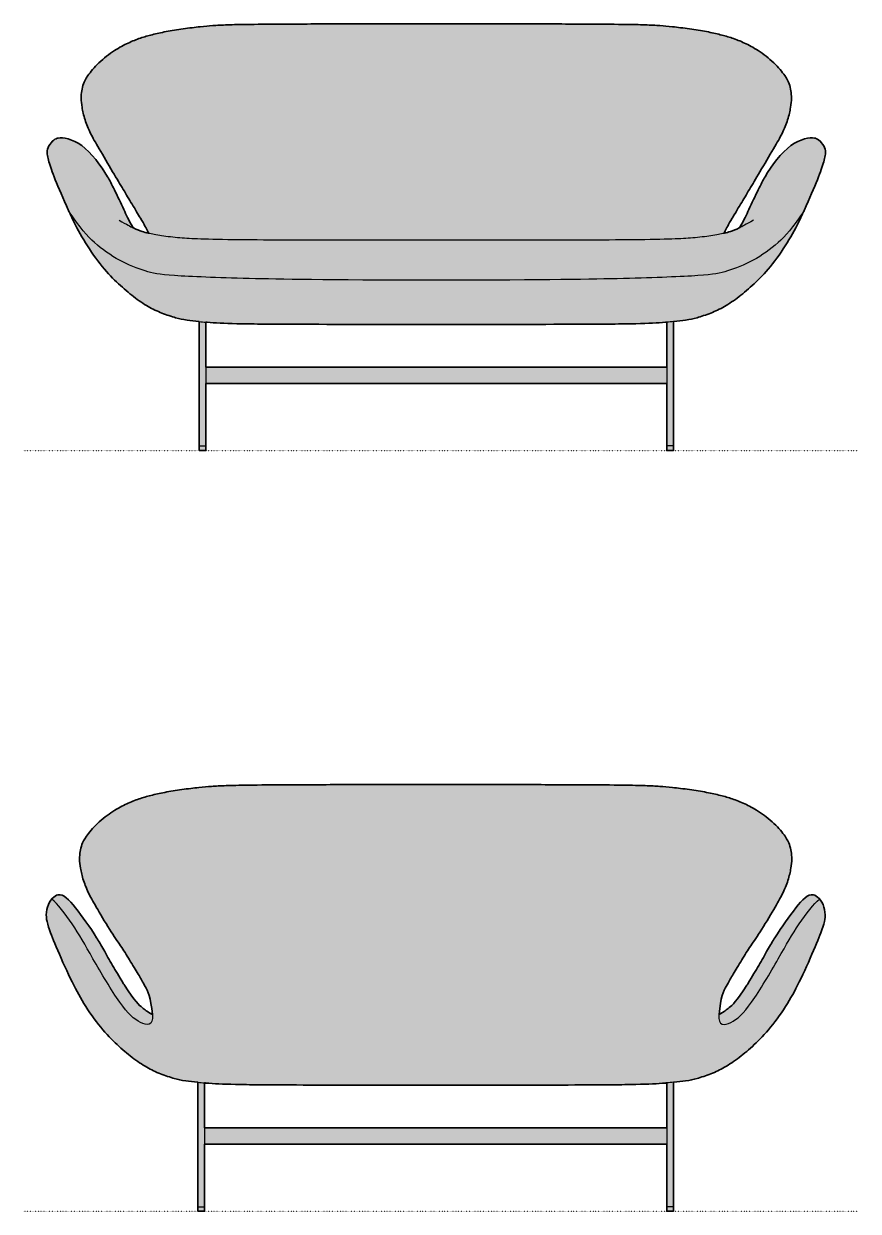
# Model space of a CAD drawing. Header units: millimetres. Extents: x 0 to 3327, y -1408 to 790.
# Drawn here: x 0 to 1544, y -1408 to 790 of the extents above; entities that cross this region are included whole.
import ezdxf

# ---------------------------------------------------------------- set-up
doc = ezdxf.new("R2010")
doc.units = ezdxf.units.MM
doc.linetypes.add('Dots', pattern=[1, 0, -1])
doc.layers.add('Blocks', color=7, linetype='Continuous')
doc.layers.add('Blocks$Fill', color=7, linetype='Continuous', true_color=0xffffff)
for name, color, linetype, lineweight, true_color in [('Blocks$Inner', 7, 'Continuous', 25, 0x007f00), ('Blocks$Outline', 7, 'Continuous', 35, 0xff3f3f), ('Groud', 7, 'Dots', 25, 0x243775)]:
    doc.layers.add(name, color=color, linetype=linetype, lineweight=lineweight, true_color=true_color)

# ---------------------------------------------------------------- blocks, each defined once
blk = doc.blocks.new('Swan Front 01')
at = {"layer": 'Blocks$Fill', "extrusion": (0, 0, -1)}
h = blk.add_hatch(color=256, dxfattribs=at)
h.paths.add_polyline_path([(1219.4, 238.7), (1231.5, 240), (1241.6, 241.3), (1247.8, 242.3), (1250.5, 242.8), (1253.1, 243.3), (1255.6, 243.8), (1258, 244.4), (1263.2, 245.8), (1269, 247.6), (1275.4, 249.6), (1282, 252), (1288.6, 254.5), (1295, 257.1), (1298.2, 258.5), (1301.3, 260), (1304.4, 261.5), (1307.5, 263.1), (1310.7, 264.8), (1313.9, 266.6), (1317.1, 268.6), (1320.4, 270.6), (1327.2, 275), (1334, 279.7), (1340.9, 284.8), (1347.8, 290.2), (1354.7, 296), (1361.6, 302.1), (1368.7, 308.6), (1376, 315.6), (1383.4, 323.1), (1387.2, 327.1), (1391.1, 331.4), (1395, 335.9), (1398.9, 340.6), (1402.9, 345.6), (1406.9, 350.9), (1414.9, 361.8), (1422.6, 373.1), (1429.8, 384.4), (1436.4, 395.4), (1442.6, 406.6), (1448.7, 418.3), (1455, 431.3), (1468.5, 460.8), (1480.9, 489.4), (1489.7, 511.3), (1492.9, 519.9), (1495.4, 527.5), (1496.5, 531), (1497.5, 534.4), (1498.4, 537.6), (1499.1, 540.6), (1499.7, 543.4), (1500, 544.7), (1500.2, 546), (1500.4, 547.2), (1500.5, 548.4), (1500.6, 549.6), (1500.7, 550.7), (1500.8, 551.7), (1500.8, 552.8), (1500.8, 553.2), (1500.8, 553.7), (1500.8, 554.2), (1500.7, 554.7), (1500.7, 555.1), (1500.6, 555.6), (1500.6, 556), (1500.5, 556.4), (1500.4, 556.8), (1500.4, 557.3), (1500.3, 557.7), (1500.2, 558.1), (1500.1, 558.5), (1500, 558.9), (1499.8, 559.2), (1499.7, 559.6), (1499.6, 560), (1499.4, 560.4), (1499.3, 560.7), (1499.1, 561.1), (1498.9, 561.5), (1498.8, 561.9), (1498.6, 562.2), (1498.4, 562.6), (1498, 563.3), (1497.5, 564), (1497.1, 564.8), (1496.6, 565.5), (1496, 566.2), (1495.5, 567), (1494.9, 567.7), (1494.3, 568.4), (1493.2, 569.8), (1491.9, 571.2), (1490.7, 572.4), (1490.1, 573), (1489.5, 573.5), (1488.9, 574.1), (1488.4, 574.5), (1487.8, 575), (1487.3, 575.4), (1486.8, 575.8), (1486.3, 576.1), (1486.1, 576.3), (1485.8, 576.4), (1485.6, 576.6), (1485.3, 576.7), (1485.1, 576.8), (1484.9, 577), (1484.6, 577.1), (1484.4, 577.2), (1484.1, 577.3), (1483.9, 577.4), (1483.7, 577.5), (1483.4, 577.6), (1483.2, 577.7), (1482.9, 577.8), (1482.7, 577.8), (1482.4, 577.9), (1482.2, 578), (1481.9, 578), (1481.4, 578.1), (1480.9, 578.2), (1480.3, 578.3), (1479.5, 578.5), (1478.5, 578.5), (1477.6, 578.6), (1476.6, 578.7), (1475.5, 578.7), (1474.5, 578.7), (1473.4, 578.6), (1472.2, 578.5), (1471, 578.4), (1469.8, 578.3), (1468.5, 578.1), (1467.2, 577.9), (1465.9, 577.7), (1464.6, 577.4), (1463.2, 577.1), (1461.8, 576.7), (1460.4, 576.3), (1458.9, 575.8), (1457.4, 575.3), (1455.9, 574.8), (1454.4, 574.2), (1452.9, 573.6), (1451.3, 572.9), (1449.8, 572.2), (1448.2, 571.4), (1446.6, 570.6), (1445, 569.7), (1443.4, 568.7), (1441.8, 567.7), (1440.1, 566.7), (1438.5, 565.6), (1436.8, 564.4), (1435.2, 563.1), (1433.5, 561.8), (1431.9, 560.5), (1430.3, 559.1), (1427, 556.1), (1423.7, 552.9), (1420.4, 549.6), (1417.2, 546.1), (1414, 542.5), (1410.9, 538.8), (1407.9, 534.9), (1404.9, 531), (1402, 527), (1399.1, 523), (1396.4, 519), (1393.8, 514.9), (1391.3, 510.9), (1389, 506.9), (1386, 501.5), (1383, 495.9), (1376.3, 482.3), (1352, 431.4), (1350, 427.3), (1347.6, 422.8), (1341.6, 412.1), (1341.2, 411.9), (1339.1, 410.9), (1337, 410), (1332.8, 408.3), (1328.8, 406.8), (1325.1, 405.5), (1322.2, 404.5), (1319.5, 403.7), (1316.6, 402.9), (1313.4, 402.1), (1315.3, 406.5), (1317, 410.1), (1318.5, 413), (1323.4, 422), (1413.6, 574.2), (1417.1, 580.6), (1420.3, 586.9), (1421.8, 590), (1423.3, 593.2), (1424.7, 596.4), (1426.1, 599.6), (1427.3, 602.9), (1428.5, 606.1), (1429.6, 609.2), (1430.7, 612.4), (1431.6, 615.4), (1432.5, 618.4), (1433.3, 621.4), (1434, 624.3), (1435.2, 629.8), (1436.2, 634.9), (1436.9, 639.6), (1437.2, 641.9), (1437.4, 644), (1437.6, 646.1), (1437.8, 648.1), (1437.8, 650.1), (1437.9, 652), (1437.9, 653.9), (1437.8, 655.7), (1437.8, 657.5), (1437.6, 659.2), (1437.5, 660.9), (1437.3, 662.6), (1437, 664.3), (1436.8, 665.9), (1436.5, 667.6), (1436.2, 669.2), (1435.8, 670.8), (1435.4, 672.4), (1435, 674), (1434.6, 675.6), (1434.1, 677.2), (1433.5, 678.8), (1432.9, 680.5), (1432.2, 682.1), (1431.9, 683), (1431.5, 683.8), (1431, 684.7), (1430.6, 685.6), (1430.1, 686.6), (1429.6, 687.5), (1428.4, 689.6), (1427, 691.8), (1425.4, 694.1), (1423.5, 696.7), (1421.5, 699.5), (1419.2, 702.3), (1416.7, 705.3), (1414.1, 708.4), (1411.2, 711.6), (1408.1, 714.7), (1404.9, 717.8), (1401.6, 720.9), (1398.1, 724), (1394.5, 727), (1390.9, 729.8), (1387.2, 732.6), (1383.5, 735.3), (1379.9, 737.8), (1376.4, 740.2), (1373, 742.4), (1369.6, 744.4), (1366.4, 746.3), (1363.2, 748.1), (1360.1, 749.8), (1357, 751.3), (1351, 754.2), (1345.1, 756.8), (1339.3, 759.3), (1333.7, 761.4), (1328.1, 763.4), (1322.7, 765.2), (1317.3, 766.8), (1311.8, 768.3), (1306.2, 769.8), (1294.1, 772.6), (1280.5, 775.4), (1265.4, 778.1), (1249.2, 780.6), (1217.8, 784.5), (1205.7, 785.7), (1194.5, 786.6), (1167.2, 787.9), (828.1, 790), (436, 788.8), (394.3, 787.9), (366.9, 786.6), (355.7, 785.7), (343.7, 784.5), (312.2, 780.6), (296, 778.1), (280.9, 775.4), (267.4, 772.6), (255.2, 769.8), (249.6, 768.3), (244.1, 766.8), (238.7, 765.2), (233.3, 763.4), (227.8, 761.4), (222.1, 759.3), (216.3, 756.8), (210.4, 754.2), (204.4, 751.3), (201.4, 749.8), (198.3, 748.1), (195.1, 746.3), (191.8, 744.4), (188.5, 742.4), (185, 740.2), (181.5, 737.8), (177.9, 735.3), (174.2, 732.6), (170.6, 729.8), (166.9, 727), (163.4, 724), (159.9, 720.9), (156.5, 717.8), (153.3, 714.7), (150.3, 711.6), (147.4, 708.4), (144.7, 705.3), (142.2, 702.3), (140, 699.5), (137.9, 696.7), (136.1, 694.1), (134.5, 691.8), (133.1, 689.6), (131.9, 687.5), (131.4, 686.6), (130.9, 685.6), (130.4, 684.7), (130, 683.8), (129.6, 683), (129.2, 682.1), (128.5, 680.5), (127.9, 678.8), (127.4, 677.2), (126.9, 675.6), (126.4, 674), (126, 672.4), (125.6, 670.8), (125.3, 669.2), (124.9, 667.6), (124.7, 665.9), (124.4, 664.3), (124.2, 662.6), (124, 660.9), (123.8, 659.2), (123.7, 657.5), (123.6, 655.7), (123.6, 653.9), (123.6, 652), (123.6, 650.1), (123.7, 648.1), (123.8, 646.1), (124, 644), (124.2, 641.9), (124.5, 639.6), (125.3, 634.9), (126.2, 629.8), (127.4, 624.3), (128.1, 621.4), (128.9, 618.4), (129.8, 615.4), (130.8, 612.4), (131.8, 609.2), (132.9, 606.1), (134.1, 602.9), (135.4, 599.6), (136.7, 596.4), (138.1, 593.2), (139.6, 590), (141.1, 586.9), (144.3, 580.6), (147.9, 574.2), (238.1, 422), (243, 413), (244.5, 410.1), (246.1, 406.5), (248.1, 402.1), (244.8, 402.9), (242, 403.7), (239.2, 404.5), (236.4, 405.5), (232.7, 406.8), (228.6, 408.3), (224.5, 410), (222.3, 410.9), (219.8, 412.1), (213.8, 422.8), (211.5, 427.3), (209.4, 431.4), (185.2, 482.3), (178.4, 495.9), (175.5, 501.5), (172.5, 506.9), (170.1, 510.9), (167.6, 514.9), (165, 519), (162.3, 523), (159.5, 527), (156.6, 531), (153.6, 534.9), (150.5, 538.8), (147.4, 542.5), (144.2, 546.1), (141, 549.6), (137.8, 552.9), (134.5, 556.1), (131.2, 559.1), (129.5, 560.5), (127.9, 561.8), (126.2, 563.1), (124.6, 564.4), (123, 565.6), (121.3, 566.7), (119.7, 567.7), (118.1, 568.7), (116.5, 569.7), (114.9, 570.6), (113.3, 571.4), (111.7, 572.2), (110.1, 572.9), (108.6, 573.6), (107, 574.2), (105.5, 574.8), (104, 575.3), (102.5, 575.8), (101.1, 576.3), (99.7, 576.7), (98.3, 577.1), (96.9, 577.4), (95.5, 577.7), (94.2, 577.9), (92.9, 578.1), (91.7, 578.3), (90.4, 578.4), (89.2, 578.5), (88.1, 578.6), (87, 578.7), (85.9, 578.7), (84.9, 578.7), (83.9, 578.6), (82.9, 578.5), (82, 578.5), (81.1, 578.3), (80.6, 578.2), (80, 578.1), (79.5, 578), (79.3, 578), (79, 577.9), (78.8, 577.8), (78.5, 577.8), (78.3, 577.7), (78, 577.6), (77.8, 577.5), (77.5, 577.4), (77.3, 577.3), (77.1, 577.2), (76.8, 577.1), (76.6, 577), (76.4, 576.8), (76.1, 576.7), (75.9, 576.6), (75.6, 576.4), (75.4, 576.3), (75.1, 576.1), (74.6, 575.8), (74.1, 575.4), (73.6, 575), (73.1, 574.5), (72.5, 574.1), (71.9, 573.5), (71.3, 573), (70.7, 572.4), (69.5, 571.2), (68.3, 569.8), (67.1, 568.4), (66.5, 567.7), (65.9, 567), (65.4, 566.2), (64.9, 565.5), (64.4, 564.8), (63.9, 564), (63.5, 563.3), (63.1, 562.6), (62.9, 562.2), (62.7, 561.9), (62.5, 561.5), (62.3, 561.1), (62.2, 560.7), (62, 560.4), (61.9, 560), (61.7, 559.6), (61.6, 559.2), (61.5, 558.9), (61.4, 558.5), (61.3, 558.1), (61.2, 557.7), (61.1, 557.3), (61, 556.8), (60.9, 556.4), (60.9, 556), (60.8, 555.6), (60.8, 555.1), (60.7, 554.7), (60.7, 554.2), (60.7, 553.7), (60.7, 553.2), (60.7, 552.8), (60.7, 551.7), (60.7, 550.7), (60.8, 549.6), (60.9, 548.4), (61.1, 547.2), (61.3, 546), (61.5, 544.7), (61.7, 543.4), (62.4, 540.6), (63.1, 537.6), (63.9, 534.4), (64.9, 531), (66, 527.5), (68.6, 519.9), (71.8, 511.3), (80.6, 489.4), (93, 460.8), (106.5, 431.3), (112.8, 418.3), (118.8, 406.6), (125, 395.4), (131.6, 384.4), (138.9, 373.1), (146.6, 361.8), (154.5, 350.9), (158.5, 345.6), (162.5, 340.6), (166.5, 335.9), (170.4, 331.4), (174.2, 327.1), (178, 323.1), (185.5, 315.6), (192.8, 308.6), (199.8, 302.1), (206.8, 296), (213.7, 290.2), (220.5, 284.8), (227.4, 279.7), (234.3, 275), (241, 270.6), (244.3, 268.6), (247.6, 266.6), (250.8, 264.8), (253.9, 263.1), (257.1, 261.5), (260.2, 260), (263.3, 258.5), (266.4, 257.1), (272.8, 254.5), (279.4, 252), (286, 249.6), (292.4, 247.6), (298.2, 245.8), (303.4, 244.4), (305.9, 243.8), (308.4, 243.3), (310.9, 242.8), (313.7, 242.3), (319.9, 241.3), (329.9, 240), (342, 238.7), (342, 0), (354.3, 0), (354.3, 124.3), (780.7, 124.2), (1207.1, 124.3), (1207.1, 0), (1219.4, 0)], flags=0)
h.paths.add_polyline_path([(1207.1, 237.6), (1207.1, 154.6), (780.8, 154.5), (354.3, 154.6), (354.3, 237.6), (356.8, 237.4), (380.6, 235.8), (411.5, 234.8), (1025.2, 233.7), (1150, 234.8), (1180.9, 235.8), (1204.7, 237.4)], flags=0)
at = {"layer": 'Blocks$Inner'}
for p, q in [((-1219.4, 8.5), (-1207.1, 8.5)), ((-342, 8.5), (-354.3, 8.5))]:
    blk.add_line(p, q, dxfattribs=at)
for points in [[(-1207.1, 154.6), (-1207.1, 124.3)], [(-354.3, 154.6), (-354.3, 124.3)]]:
    blk.add_lwpolyline(points, dxfattribs=at)
for points, knots in [([(-1219.4, 238.7), (-1228, 239.6), (-1247.4, 241.9), (-1261.1, 244.8), (-1289.4, 254.2), (-1313.2, 265.4), (-1341, 284), (-1368.2, 307.5), (-1398.4, 337.7), (-1431.7, 385.5), (-1453.6, 426.8), (-1483.7, 495.1), (-1496.7, 529.3), (-1502.2, 552.7), (-1498.9, 563.8), (-1487.6, 576.2), (-1477, 580.5), (-1437.4, 574.8), (-1395.2, 520.3), (-1378, 486.1), (-1357.5, 443.6), (-1351, 428.3), (-1341.6, 412.1), (-1341.5, 412.1), (-1335.7, 409.3), (-1324.9, 405.3), (-1318, 403.2), (-1313.4, 402.1), (-1316.1, 408.7), (-1320.5, 416.9), (-1326.3, 427.2), (-1344, 456.4), (-1359.7, 482.7), (-1377.8, 512.8), (-1407.1, 563), (-1420.8, 586.3), (-1431.6, 613), (-1436.8, 636), (-1438.4, 652.5), (-1437.1, 666.1), (-1434, 678.7), (-1427.9, 691.9), (-1406.6, 718.3), (-1375.3, 742), (-1350.7, 754.9), (-1327.8, 763.9), (-1307, 769.8), (-1281.6, 775.5), (-1249.6, 780.8), (-1215.3, 784.8), (-1195.7, 786.6), (-1168.8, 788), (-1131.9, 788.9), (-1056.1, 789.4), (-926.6, 789.9), (-812.9, 790), (-790.7, 790), (-784.1, 790), (-780.7, 790), (-777.4, 790), (-770.8, 790), (-748.6, 790), (-634.8, 789.9), (-505.3, 789.4), (-429.6, 788.9), (-392.6, 788), (-365.7, 786.6), (-346.1, 784.8), (-311.9, 780.8), (-279.8, 775.5), (-254.5, 769.8), (-233.7, 763.9), (-210.7, 754.9), (-186.2, 742), (-154.8, 718.3), (-133.5, 691.9), (-127.4, 678.7), (-124.4, 666.1), (-123.1, 652.5), (-124.7, 636), (-129.8, 613), (-140.6, 586.3), (-154.4, 563), (-183.7, 512.8), (-201.7, 482.7), (-217.4, 456.4), (-235.2, 427.2), (-240.9, 416.9), (-245.3, 408.7), (-248.1, 402.1), (-243.5, 403.2), (-236.6, 405.3), (-225.7, 409.3), (-220, 412.1), (-219.8, 412.1), (-210.4, 428.3), (-204, 443.6), (-183.4, 486.1), (-166.3, 520.3), (-124, 574.8), (-84.5, 580.5), (-73.9, 576.2), (-62.6, 563.8), (-59.2, 552.7), (-64.8, 529.3), (-77.7, 495.1), (-107.8, 426.8), (-129.7, 385.5), (-163.1, 337.7), (-193.3, 307.5), (-220.4, 284), (-248.3, 265.4), (-272.1, 254.2), (-300.4, 244.8), (-314.1, 241.9), (-333.4, 239.6), (-342, 238.7), (-342, 159.1), (-342, 79.6), (-342, 0), (-346.1, 0), (-350.2, 0), (-354.3, 0), (-354.3, 41.4), (-354.3, 82.9), (-354.3, 124.3), (-496.4, 124.3), (-638.5, 124.2), (-780.7, 124.2), (-780.7, 124.2), (-780.7, 124.2), (-780.8, 124.2), (-922.9, 124.2), (-1065, 124.3), (-1207.1, 124.3), (-1207.1, 82.9), (-1207.1, 41.4), (-1207.1, 0), (-1211.2, 0), (-1215.3, 0), (-1219.4, 0), (-1219.4, 79.6), (-1219.4, 159.1), (-1219.4, 238.7)], [0, 0, 0, 0, 28.077641, 71.446112, 114.814583, 158.183055, 201.551526, 244.919997, 288.288468, 331.656939, 375.02541, 418.393882, 461.762353, 505.130824, 548.499295, 591.867766, 635.236237, 765.341651, 895.447064, 938.815535, 982.184007, 1024.057984, 1024.057984, 1024.057984, 1025.458045, 1085.863112, 1136.662607, 1136.662607, 1136.662607, 1163.765656, 1198.709165, 1233.652675, 1268.596184, 1303.539694, 1338.483204, 1373.426713, 1408.370223, 1443.313732, 1478.257242, 1513.200751, 1548.144261, 1583.087771, 1618.03128, 1652.97479, 1687.918299, 1722.861809, 1757.805318, 1792.748828, 1827.692338, 1862.635847, 1897.579357, 1932.522866, 1967.466376, 2002.409885, 2037.353395, 2072.296905, 2107.240414, 2142.183924, 2142.183924, 2142.183924, 2177.127433, 2212.070943, 2247.014453, 2281.957962, 2316.901472, 2351.844981, 2386.788491, 2421.732, 2456.67551, 2491.61902, 2526.562529, 2561.506039, 2596.449548, 2631.393058, 2666.336567, 2701.280077, 2736.223587, 2771.167096, 2806.110606, 2841.054115, 2875.997625, 2910.941134, 2945.884644, 2980.828154, 3015.771663, 3050.715173, 3085.658682, 3120.602192, 3147.705241, 3147.705241, 3147.705241, 3198.504736, 3258.909803, 3260.309864, 3260.309864, 3260.309864, 3302.183841, 3345.552312, 3388.920783, 3519.026197, 3649.13161, 3692.500081, 3735.868553, 3779.237024, 3822.605495, 3865.973966, 3909.342437, 3952.710908, 3996.07938, 4039.447851, 4082.816322, 4126.184793, 4169.553264, 4212.921735, 4256.290206, 4284.367848, 4284.367848, 4284.367848, 4285.367848, 4285.367848, 4285.367848, 4286.367848, 4286.367848, 4286.367848, 4287.367848, 4287.367848, 4287.367848, 4288.367848, 4288.367848, 4288.367848, 4289.367848, 4289.367848, 4289.367848, 4290.367848, 4290.367848, 4290.367848, 4291.367848, 4291.367848, 4291.367848, 4292.367848, 4292.367848, 4292.367848, 4293.367848, 4293.367848, 4293.367848, 4293.367848]), ([(-100, 444), (-122.5, 410.9), (-146.1, 383.8), (-194.2, 349.9), (-244.7, 330.5), (-278, 323.5), (-422.5, 318.2), (-567, 315.4), (-780.7, 315.4), (-994.5, 315.4), (-1139, 318.2), (-1283.4, 323.5), (-1316.7, 330.5), (-1367.2, 349.9), (-1415.4, 383.8), (-1438.9, 410.9), (-1461.4, 444)], [0, 0, 0, 0, 122.787357, 245.574715, 368.362072, 491.149429, 613.936787, 736.724144, 736.724144, 736.724144, 859.511501, 982.298859, 1105.086216, 1227.873573, 1350.660931, 1473.448288, 1473.448288, 1473.448288, 1473.448288]), ([(-248.1, 402.1), (-248.9, 401.9), (-255.6, 400.4), (-274.8, 396.7), (-310.8, 392.9), (-344.1, 391.1), (-423, 389.6), (-523.2, 389.7), (-581.2, 389.6), (-725.7, 389.6), (-780.7, 389.3), (-835.7, 389.6), (-980.2, 389.6), (-1038.2, 389.7), (-1138.4, 389.6), (-1217.4, 391.1), (-1250.6, 392.9), (-1286.7, 396.7), (-1305.8, 400.4), (-1312.5, 401.9), (-1313.4, 402.1)], [0, 0, 0, 0, 9.605572, 70.010639, 130.415706, 190.820773, 251.22584, 311.630907, 372.035974, 432.441041, 432.441041, 432.441041, 492.846108, 553.251175, 613.656241, 674.061308, 734.466375, 794.871442, 855.276509, 864.882081, 864.882081, 864.882081, 864.882081]), ([(-1207.1, 237.6), (-1206.3, 237.5), (-1191, 236.2), (-1158, 234.5), (-1061.7, 233.7), (-851.4, 233.2), (-780.7, 233.2), (-710.1, 233.2), (-499.7, 233.7), (-403.4, 234.5), (-370.5, 236.2), (-355.1, 237.5), (-354.3, 237.6), (-354.3, 209.9), (-354.3, 182.3), (-354.3, 154.6), (-496.4, 154.6), (-638.5, 154.5), (-780.7, 154.5), (-780.7, 154.5), (-780.7, 154.5), (-780.8, 154.5), (-922.9, 154.5), (-1065, 154.6), (-1207.1, 154.6), (-1207.1, 182.3), (-1207.1, 209.9), (-1207.1, 237.6)], [0, 0, 0, 0, 2.459371, 45.827842, 89.196313, 132.564784, 132.564784, 132.564784, 175.933255, 219.301727, 262.670198, 265.129568, 265.129568, 265.129568, 266.129568, 266.129568, 266.129568, 267.129568, 267.129568, 267.129568, 268.129568, 268.129568, 268.129568, 269.129568, 269.129568, 269.129568, 270.129568, 270.129568, 270.129568, 270.129568])]:
    blk.add_open_spline(points, degree=3, knots=knots, dxfattribs=at)
for points in [[(-1367.8, 426.5), (-1352.6, 418.2), (-1347.1, 414.8), (-1341.6, 412.1)], [(-193.7, 426.5), (-208.9, 418.2), (-214.4, 414.8), (-219.8, 412.1)], [(-1219.4, 238.7), (-1215.5, 238.3), (-1211.4, 237.9), (-1207.1, 237.6)], [(-342, 238.7), (-345.9, 238.3), (-350.1, 237.9), (-354.3, 237.6)]]:
    blk.add_open_spline(points, degree=3, dxfattribs=at)
at = {"layer": 'Blocks$Outline'}
for points, knots in [([(-1219.4, 238.7), (-1228, 239.6), (-1247.4, 241.9), (-1261.1, 244.8), (-1289.4, 254.2), (-1313.2, 265.4), (-1341, 284), (-1368.2, 307.5), (-1398.4, 337.7), (-1431.7, 385.5), (-1453.6, 426.8), (-1483.7, 495.1), (-1496.7, 529.3), (-1502.2, 552.7), (-1498.9, 563.8), (-1487.6, 576.2), (-1477, 580.5), (-1437.4, 574.8), (-1395.2, 520.3), (-1378, 486.1), (-1357.5, 443.6), (-1351, 428.3), (-1341.6, 412.1), (-1341.5, 412.1), (-1335.7, 409.3), (-1324.9, 405.3), (-1318, 403.2), (-1313.4, 402.1), (-1316.1, 408.7), (-1320.5, 416.9), (-1326.3, 427.2), (-1344, 456.4), (-1359.7, 482.7), (-1377.8, 512.8), (-1407.1, 563), (-1420.8, 586.3), (-1431.6, 613), (-1436.8, 636), (-1438.4, 652.5), (-1437.1, 666.1), (-1434, 678.7), (-1427.9, 691.9), (-1406.6, 718.3), (-1375.3, 742), (-1350.7, 754.9), (-1327.8, 763.9), (-1307, 769.8), (-1281.6, 775.5), (-1249.6, 780.8), (-1215.3, 784.8), (-1195.7, 786.6), (-1168.8, 788), (-1131.9, 788.9), (-1056.1, 789.4), (-926.6, 789.9), (-812.9, 790), (-790.7, 790), (-784.1, 790), (-780.7, 790), (-777.4, 790), (-770.8, 790), (-748.6, 790), (-634.8, 789.9), (-505.3, 789.4), (-429.6, 788.9), (-392.6, 788), (-365.7, 786.6), (-346.1, 784.8), (-311.9, 780.8), (-279.8, 775.5), (-254.5, 769.8), (-233.7, 763.9), (-210.7, 754.9), (-186.2, 742), (-154.8, 718.3), (-133.5, 691.9), (-127.4, 678.7), (-124.4, 666.1), (-123.1, 652.5), (-124.7, 636), (-129.8, 613), (-140.6, 586.3), (-154.4, 563), (-183.7, 512.8), (-201.7, 482.7), (-217.4, 456.4), (-235.2, 427.2), (-240.9, 416.9), (-245.3, 408.7), (-248.1, 402.1), (-243.5, 403.2), (-236.6, 405.3), (-225.7, 409.3), (-220, 412.1), (-219.8, 412.1), (-210.4, 428.3), (-204, 443.6), (-183.4, 486.1), (-166.3, 520.3), (-124, 574.8), (-84.5, 580.5), (-73.9, 576.2), (-62.6, 563.8), (-59.2, 552.7), (-64.8, 529.3), (-77.7, 495.1), (-107.8, 426.8), (-129.7, 385.5), (-163.1, 337.7), (-193.3, 307.5), (-220.4, 284), (-248.3, 265.4), (-272.1, 254.2), (-300.4, 244.8), (-314.1, 241.9), (-333.4, 239.6), (-342, 238.7), (-342, 159.1), (-342, 79.6), (-342, 0), (-346.1, 0), (-350.2, 0), (-354.3, 0), (-354.3, 41.4), (-354.3, 82.9), (-354.3, 124.3), (-496.4, 124.3), (-638.5, 124.2), (-780.7, 124.2), (-780.7, 124.2), (-780.7, 124.2), (-780.8, 124.2), (-922.9, 124.2), (-1065, 124.3), (-1207.1, 124.3), (-1207.1, 82.9), (-1207.1, 41.4), (-1207.1, 0), (-1211.2, 0), (-1215.3, 0), (-1219.4, 0), (-1219.4, 79.6), (-1219.4, 159.1), (-1219.4, 238.7)], [0, 0, 0, 0, 28.077641, 71.446112, 114.814583, 158.183055, 201.551526, 244.919997, 288.288468, 331.656939, 375.02541, 418.393882, 461.762353, 505.130824, 548.499295, 591.867766, 635.236237, 765.341651, 895.447064, 938.815535, 982.184007, 1024.057984, 1024.057984, 1024.057984, 1025.458045, 1085.863112, 1136.662607, 1136.662607, 1136.662607, 1163.765656, 1198.709165, 1233.652675, 1268.596184, 1303.539694, 1338.483204, 1373.426713, 1408.370223, 1443.313732, 1478.257242, 1513.200751, 1548.144261, 1583.087771, 1618.03128, 1652.97479, 1687.918299, 1722.861809, 1757.805318, 1792.748828, 1827.692338, 1862.635847, 1897.579357, 1932.522866, 1967.466376, 2002.409885, 2037.353395, 2072.296905, 2107.240414, 2142.183924, 2142.183924, 2142.183924, 2177.127433, 2212.070943, 2247.014453, 2281.957962, 2316.901472, 2351.844981, 2386.788491, 2421.732, 2456.67551, 2491.61902, 2526.562529, 2561.506039, 2596.449548, 2631.393058, 2666.336567, 2701.280077, 2736.223587, 2771.167096, 2806.110606, 2841.054115, 2875.997625, 2910.941134, 2945.884644, 2980.828154, 3015.771663, 3050.715173, 3085.658682, 3120.602192, 3147.705241, 3147.705241, 3147.705241, 3198.504736, 3258.909803, 3260.309864, 3260.309864, 3260.309864, 3302.183841, 3345.552312, 3388.920783, 3519.026197, 3649.13161, 3692.500081, 3735.868553, 3779.237024, 3822.605495, 3865.973966, 3909.342437, 3952.710908, 3996.07938, 4039.447851, 4082.816322, 4126.184793, 4169.553264, 4212.921735, 4256.290206, 4284.367848, 4284.367848, 4284.367848, 4285.367848, 4285.367848, 4285.367848, 4286.367848, 4286.367848, 4286.367848, 4287.367848, 4287.367848, 4287.367848, 4288.367848, 4288.367848, 4288.367848, 4289.367848, 4289.367848, 4289.367848, 4290.367848, 4290.367848, 4290.367848, 4291.367848, 4291.367848, 4291.367848, 4292.367848, 4292.367848, 4292.367848, 4293.367848, 4293.367848, 4293.367848, 4293.367848]), ([(-1207.1, 237.6), (-1206.3, 237.5), (-1191, 236.2), (-1158, 234.5), (-1061.7, 233.7), (-851.4, 233.2), (-780.7, 233.2), (-710.1, 233.2), (-499.7, 233.7), (-403.4, 234.5), (-370.5, 236.2), (-355.1, 237.5), (-354.3, 237.6), (-354.3, 209.9), (-354.3, 182.3), (-354.3, 154.6), (-496.4, 154.6), (-638.5, 154.5), (-780.7, 154.5), (-780.7, 154.5), (-780.7, 154.5), (-780.8, 154.5), (-922.9, 154.5), (-1065, 154.6), (-1207.1, 154.6), (-1207.1, 182.3), (-1207.1, 209.9), (-1207.1, 237.6)], [0, 0, 0, 0, 2.459371, 45.827842, 89.196313, 132.564784, 132.564784, 132.564784, 175.933255, 219.301727, 262.670198, 265.129568, 265.129568, 265.129568, 266.129568, 266.129568, 266.129568, 267.129568, 267.129568, 267.129568, 268.129568, 268.129568, 268.129568, 269.129568, 269.129568, 269.129568, 270.129568, 270.129568, 270.129568, 270.129568])]:
    blk.add_open_spline(points, degree=3, knots=knots, dxfattribs=at)
blk = doc.blocks.new('Swan Back 01')
at = {"layer": 'Blocks$Fill'}
h = blk.add_hatch(color=256, dxfattribs=at)
h.paths.add_polyline_path([(-342, 238.7), (-329.9, 240), (-319.8, 241.3), (-313.6, 242.3), (-310.8, 242.8), (-308.3, 243.3), (-305.8, 243.8), (-303.3, 244.4), (-298.1, 245.8), (-292.3, 247.6), (-285.9, 249.6), (-279.3, 252), (-272.6, 254.5), (-266.2, 257.1), (-263.1, 258.5), (-260, 260), (-256.8, 261.5), (-253.7, 263.1), (-250.5, 264.8), (-247.3, 266.6), (-240.8, 270.6), (-234, 275), (-227.1, 279.7), (-220.2, 284.8), (-213.3, 290.2), (-206.4, 296), (-199.5, 302.1), (-192.4, 308.6), (-185.1, 315.6), (-177.6, 323.1), (-173.8, 327.1), (-169.9, 331.4), (-166, 335.9), (-162.1, 340.6), (-158.1, 345.6), (-154, 350.9), (-146, 361.8), (-138.3, 373.1), (-131.1, 384.4), (-124.5, 395.4), (-118.3, 406.6), (-112.1, 418.3), (-105.8, 431.3), (-92.3, 460.8), (-79.9, 489.4), (-71.1, 511.1), (-68, 519.3), (-65.7, 526), (-64.7, 528.9), (-63.9, 531.5), (-63.2, 533.9), (-62.7, 536.1), (-62.5, 537.2), (-62.2, 538.3), (-62.1, 539.3), (-61.9, 540.3), (-61.8, 541.4), (-61.7, 542.4), (-61.6, 543.5), (-61.5, 544.5), (-61.4, 545.6), (-61.4, 546.7), (-61.4, 547.9), (-61.4, 549), (-61.4, 550.2), (-61.4, 551.3), (-61.5, 552.5), (-61.6, 553.7), (-61.7, 554.9), (-61.9, 556.1), (-62, 557.3), (-62.2, 558.5), (-62.5, 559.7), (-62.8, 560.9), (-63.1, 562.1), (-63.4, 563.2), (-63.8, 564.4), (-64.3, 565.5), (-64.7, 566.6), (-65.2, 567.7), (-65.7, 568.8), (-66.2, 569.9), (-66.8, 570.9), (-67.4, 571.9), (-68, 572.9), (-68.6, 573.9), (-69.2, 574.8), (-69.9, 575.7), (-70.5, 576.5), (-71.2, 577.4), (-71.8, 578.1), (-72.5, 578.9), (-73.2, 579.6), (-73.8, 580.3), (-74.5, 580.9), (-75.1, 581.5), (-75.8, 582.1), (-76.4, 582.6), (-76.8, 582.8), (-77.1, 583.1), (-77.4, 583.3), (-77.7, 583.5), (-78.1, 583.7), (-78.4, 583.9), (-78.7, 584.1), (-79, 584.3), (-79.3, 584.5), (-79.7, 584.6), (-80, 584.8), (-80.3, 584.9), (-80.6, 585), (-81, 585.2), (-81.3, 585.3), (-81.6, 585.4), (-81.9, 585.5), (-82.2, 585.6), (-82.6, 585.7), (-82.9, 585.7), (-83.1, 585.8), (-83.4, 585.8), (-83.6, 585.9), (-83.8, 585.9), (-84.1, 585.9), (-84.3, 586), (-84.6, 586), (-84.8, 586), (-85.1, 586), (-85.3, 586), (-85.5, 586), (-85.8, 586), (-86, 586), (-86.3, 586), (-86.5, 586), (-86.7, 586), (-87, 585.9), (-87.2, 585.9), (-87.5, 585.9), (-87.7, 585.8), (-88.2, 585.7), (-88.7, 585.6), (-89.1, 585.5), (-89.6, 585.4), (-90.1, 585.2), (-90.6, 585), (-91.1, 584.8), (-91.6, 584.6), (-92, 584.4), (-92.5, 584.2), (-93, 583.9), (-93.5, 583.6), (-94, 583.4), (-94.5, 583.1), (-95, 582.8), (-95.5, 582.4), (-96, 582.1), (-96.5, 581.7), (-97.5, 581), (-98.4, 580.2), (-99.5, 579.3), (-100.5, 578.4), (-101.5, 577.5), (-102.5, 576.5), (-104.6, 574.3), (-106.7, 572), (-108.8, 569.6), (-111, 567), (-115.4, 561.5), (-124.9, 549.3), (-134.8, 535.8), (-144.8, 521.4), (-154.5, 506.3), (-160.8, 495.9), (-204.2, 421.1), (-204.7, 420.3), (-205.2, 419.7), (-212.7, 408.2), (-218.6, 399.9), (-221.1, 396.4), (-223.5, 393.2), (-225.7, 390.5), (-227.6, 388.1), (-229.5, 386), (-231.1, 384.1), (-232.7, 382.5), (-234.1, 381.1), (-235.4, 379.9), (-236.7, 378.8), (-238.9, 376.9), (-242.4, 374.1), (-244.2, 372.7), (-246.1, 371.3), (-248.4, 369.8), (-251, 368.2), (-254, 366.3), (-257.6, 364.2), (-257.1, 370), (-256.5, 375.3), (-255.8, 380.2), (-255, 384.7), (-254.2, 388.8), (-253.4, 392.6), (-252.5, 396), (-251.6, 399.1), (-250.7, 402), (-249.8, 404.5), (-248.8, 406.8), (-247.9, 409), (-247, 410.9), (-246.1, 412.7), (-244.5, 415.8), (-238.2, 427.3), (-217.4, 462), (-205.1, 482), (-201, 488.4), (-187, 508.6), (-181.4, 517.2), (-168.7, 537.9), (-147.4, 574.2), (-143.8, 580.6), (-140.6, 586.9), (-139.1, 590), (-137.6, 593.2), (-136.2, 596.4), (-134.8, 599.6), (-133.6, 602.9), (-132.4, 606.1), (-131.2, 609.2), (-130.2, 612.4), (-129.2, 615.4), (-128.4, 618.4), (-127.6, 621.4), (-126.9, 624.3), (-125.7, 629.8), (-124.7, 634.9), (-124, 639.6), (-123.7, 641.9), (-123.4, 644), (-123.2, 646.1), (-123.1, 648.1), (-123, 650.1), (-123, 652), (-123, 653.9), (-123, 655.7), (-123.1, 657.5), (-123.2, 659.2), (-123.4, 660.9), (-123.6, 662.6), (-123.8, 664.3), (-124.1, 665.9), (-124.4, 667.6), (-124.7, 669.2), (-125, 670.8), (-125.4, 672.4), (-125.8, 674), (-126.3, 675.6), (-126.8, 677.2), (-127.4, 678.8), (-128, 680.5), (-128.6, 682.1), (-129, 683), (-129.4, 683.8), (-129.8, 684.7), (-130.3, 685.6), (-130.8, 686.6), (-131.3, 687.5), (-132.5, 689.6), (-133.9, 691.8), (-135.5, 694.1), (-137.4, 696.7), (-139.4, 699.5), (-141.7, 702.3), (-144.2, 705.3), (-146.9, 708.4), (-149.8, 711.6), (-152.8, 714.7), (-156, 717.8), (-159.4, 720.9), (-162.9, 724), (-166.5, 727), (-170.1, 729.8), (-173.8, 732.6), (-177.5, 735.3), (-181.1, 737.8), (-184.6, 740.2), (-188.1, 742.4), (-191.4, 744.4), (-194.7, 746.3), (-197.9, 748.1), (-201, 749.8), (-204.1, 751.3), (-210.1, 754.2), (-216, 756.8), (-221.8, 759.3), (-227.5, 761.4), (-233, 763.4), (-238.5, 765.2), (-243.9, 766.8), (-249.3, 768.3), (-255, 769.8), (-267.2, 772.6), (-280.8, 775.4), (-295.9, 778.1), (-312.1, 780.6), (-343.7, 784.5), (-355.8, 785.7), (-367, 786.6), (-394.4, 787.9), (-734.4, 790), (-1127.5, 788.8), (-1169.4, 787.9), (-1196.8, 786.6), (-1208, 785.7), (-1220.1, 784.5), (-1251.6, 780.6), (-1267.9, 778.1), (-1283, 775.4), (-1296.6, 772.6), (-1308.8, 769.8), (-1314.4, 768.3), (-1319.9, 766.8), (-1325.3, 765.2), (-1330.7, 763.4), (-1336.3, 761.4), (-1342, 759.3), (-1347.8, 756.8), (-1353.7, 754.2), (-1359.7, 751.3), (-1362.8, 749.8), (-1365.9, 748.1), (-1369.1, 746.3), (-1372.3, 744.4), (-1375.7, 742.4), (-1379.1, 740.2), (-1382.7, 737.8), (-1386.3, 735.3), (-1390, 732.6), (-1393.7, 729.8), (-1397.3, 727), (-1400.9, 724), (-1404.4, 720.9), (-1407.8, 717.8), (-1411, 714.7), (-1414, 711.6), (-1416.9, 708.4), (-1419.6, 705.3), (-1422.1, 702.3), (-1424.4, 699.5), (-1426.4, 696.7), (-1428.3, 694.1), (-1429.9, 691.8), (-1431.3, 689.6), (-1432.4, 687.5), (-1433, 686.6), (-1433.5, 685.6), (-1433.9, 684.7), (-1434.4, 683.8), (-1434.8, 683), (-1435.1, 682.1), (-1435.8, 680.5), (-1436.4, 678.8), (-1437, 677.2), (-1437.5, 675.6), (-1437.9, 674), (-1438.4, 672.4), (-1438.7, 670.8), (-1439.1, 669.2), (-1439.4, 667.6), (-1439.7, 665.9), (-1440, 664.3), (-1440.2, 662.6), (-1440.4, 660.9), (-1440.6, 659.2), (-1440.7, 657.5), (-1440.8, 655.7), (-1440.8, 653.9), (-1440.8, 652), (-1440.8, 650.1), (-1440.7, 648.1), (-1440.5, 646.1), (-1440.3, 644), (-1440.1, 641.9), (-1439.8, 639.6), (-1439.1, 634.9), (-1438.1, 629.8), (-1436.9, 624.3), (-1436.2, 621.4), (-1435.4, 618.4), (-1434.5, 615.4), (-1433.6, 612.4), (-1432.5, 609.2), (-1431.4, 606.1), (-1430.2, 602.9), (-1428.9, 599.6), (-1427.6, 596.4), (-1426.2, 593.2), (-1424.7, 590), (-1423.2, 586.9), (-1420, 580.6), (-1416.4, 574.2), (-1395.1, 537.9), (-1382.4, 517.2), (-1376.8, 508.6), (-1362.8, 488.4), (-1358.7, 482), (-1330.8, 436.3), (-1325.6, 427.3), (-1319.3, 415.8), (-1317.6, 412.7), (-1316.8, 410.9), (-1315.9, 409), (-1314.9, 406.8), (-1314, 404.5), (-1313.1, 402), (-1312.2, 399.1), (-1311.3, 396), (-1310.4, 392.6), (-1309.6, 388.8), (-1308.8, 384.7), (-1308, 380.2), (-1307.3, 375.3), (-1306.7, 370), (-1306.1, 364.2), (-1309.8, 366.3), (-1312.8, 368.2), (-1315.4, 369.8), (-1317.6, 371.3), (-1319.6, 372.7), (-1321.4, 374.1), (-1324.9, 376.9), (-1327.1, 378.8), (-1328.3, 379.9), (-1329.7, 381.1), (-1331.1, 382.5), (-1332.6, 384.1), (-1334.3, 386), (-1336.1, 388.1), (-1338.1, 390.5), (-1340.3, 393.2), (-1342.7, 396.4), (-1345.2, 399.9), (-1351, 408.2), (-1358.6, 419.7), (-1359, 420.3), (-1359.6, 421.1), (-1379.6, 455), (-1402.9, 495.9), (-1409.3, 506.3), (-1419, 521.4), (-1429, 535.8), (-1438.9, 549.3), (-1448.3, 561.5), (-1452.8, 567), (-1455, 569.6), (-1457.1, 572), (-1459.2, 574.3), (-1461.3, 576.5), (-1462.3, 577.5), (-1463.3, 578.4), (-1464.3, 579.3), (-1465.3, 580.2), (-1466.3, 581), (-1467.3, 581.7), (-1467.8, 582.1), (-1468.3, 582.4), (-1468.8, 582.8), (-1469.3, 583.1), (-1469.8, 583.4), (-1470.3, 583.6), (-1470.8, 583.9), (-1471.2, 584.2), (-1471.7, 584.4), (-1472.2, 584.6), (-1472.7, 584.8), (-1473.2, 585), (-1473.7, 585.2), (-1474.2, 585.4), (-1474.6, 585.5), (-1475.1, 585.6), (-1475.6, 585.7), (-1476.1, 585.8), (-1476.3, 585.9), (-1476.6, 585.9), (-1476.8, 585.9), (-1477, 586), (-1477.3, 586), (-1477.5, 586), (-1477.8, 586), (-1478, 586), (-1478.2, 586), (-1478.5, 586), (-1478.7, 586), (-1479, 586), (-1479.2, 586), (-1479.5, 586), (-1479.7, 585.9), (-1479.9, 585.9), (-1480.2, 585.9), (-1480.4, 585.8), (-1480.7, 585.8), (-1480.9, 585.7), (-1481.2, 585.7), (-1481.5, 585.6), (-1481.9, 585.5), (-1482.2, 585.4), (-1482.5, 585.3), (-1482.8, 585.2), (-1483.1, 585), (-1483.5, 584.9), (-1483.8, 584.8), (-1484.1, 584.6), (-1484.4, 584.5), (-1484.8, 584.3), (-1485.1, 584.1), (-1485.4, 583.9), (-1485.7, 583.7), (-1486.1, 583.5), (-1486.4, 583.3), (-1486.7, 583.1), (-1487, 582.8), (-1487.4, 582.6), (-1488, 582.1), (-1488.7, 581.5), (-1489.3, 580.9), (-1490, 580.3), (-1490.6, 579.6), (-1491.3, 578.9), (-1491.9, 578.1), (-1492.6, 577.4), (-1493.2, 576.5), (-1493.9, 575.7), (-1494.5, 574.8), (-1495.2, 573.9), (-1495.8, 572.9), (-1496.4, 571.9), (-1497, 570.9), (-1497.5, 569.9), (-1498.1, 568.8), (-1498.6, 567.7), (-1499.1, 566.6), (-1499.5, 565.5), (-1500, 564.4), (-1500.3, 563.2), (-1500.7, 562.1), (-1501, 560.9), (-1501.3, 559.7), (-1501.5, 558.5), (-1501.7, 557.3), (-1501.9, 556.1), (-1502.1, 554.9), (-1502.2, 553.7), (-1502.3, 552.5), (-1502.4, 551.3), (-1502.4, 550.2), (-1502.4, 549), (-1502.4, 547.9), (-1502.4, 546.7), (-1502.4, 545.6), (-1502.3, 544.5), (-1502.2, 543.5), (-1502.1, 542.4), (-1502, 541.4), (-1501.9, 540.3), (-1501.7, 539.3), (-1501.5, 538.3), (-1501.3, 537.2), (-1501.1, 536.1), (-1500.5, 533.9), (-1499.9, 531.5), (-1499.1, 528.9), (-1498.1, 526), (-1495.8, 519.3), (-1492.7, 511.1), (-1483.9, 489.4), (-1471.5, 460.8), (-1457.9, 431.3), (-1451.6, 418.3), (-1445.5, 406.6), (-1439.3, 395.4), (-1432.7, 384.4), (-1425.5, 373.1), (-1417.7, 361.8), (-1409.7, 350.9), (-1405.7, 345.6), (-1401.7, 340.6), (-1397.8, 335.9), (-1393.9, 331.4), (-1390, 327.1), (-1386.2, 323.1), (-1378.7, 315.6), (-1371.4, 308.6), (-1364.3, 302.1), (-1357.4, 296), (-1350.5, 290.2), (-1343.6, 284.8), (-1336.7, 279.7), (-1329.8, 275), (-1323, 270.6), (-1316.4, 266.6), (-1313.2, 264.8), (-1310.1, 263.1), (-1306.9, 261.5), (-1303.8, 260), (-1300.7, 258.5), (-1297.6, 257.1), (-1291.2, 254.5), (-1284.5, 252), (-1277.9, 249.6), (-1271.5, 247.6), (-1265.7, 245.8), (-1260.5, 244.4), (-1258, 243.8), (-1255.5, 243.3), (-1252.9, 242.8), (-1250.2, 242.3), (-1244, 241.3), (-1233.9, 240), (-1221.8, 238.7), (-1221.8, 0), (-1209.4, 0), (-1209.4, 124.3), (-782, 124.2), (-354.4, 124.3), (-354.4, 0), (-342, 0)], flags=0)
h.paths.add_polyline_path([(-782, 154.5), (-1209.4, 154.6), (-1209.4, 237.6), (-1207, 237.4), (-1183.1, 235.8), (-1152.1, 234.8), (-536.8, 233.7), (-411.7, 234.8), (-380.7, 235.8), (-356.8, 237.4), (-354.4, 237.6), (-354.4, 154.6)], flags=0)
at = {"layer": 'Blocks$Inner'}
for p, q in [((-1221.8, 8.5), (-1209.4, 8.5)), ((-342, 8.5), (-354.4, 8.5))]:
    blk.add_line(p, q, dxfattribs=at)
for points in [[(-1209.4, 154.6), (-1209.4, 124.3)], [(-354.4, 154.6), (-354.4, 124.3)]]:
    blk.add_lwpolyline(points, dxfattribs=at)
for points, knots in [([(-342, 238.7), (-333.4, 239.6), (-314, 241.9), (-300.3, 244.8), (-271.9, 254.2), (-248, 265.4), (-220.1, 284), (-192.9, 307.5), (-162.6, 337.7), (-129.2, 385.5), (-107.2, 426.8), (-77, 495.1), (-64, 529.3), (-60.7, 543.5), (-61.8, 563.8), (-72.6, 580.6), (-89.8, 591.6), (-113.4, 565.7), (-146.6, 520.1), (-166.8, 485.8), (-183.9, 454.8), (-195.4, 436.3), (-204.2, 421.1), (-205, 420), (-225.4, 388.2), (-239.6, 376.2), (-247.1, 370.2), (-257.6, 364.2), (-254.9, 396.4), (-240.7, 423), (-234.9, 433.3), (-217.1, 462.4), (-201.4, 488.7), (-183.3, 512.8), (-153.9, 563), (-140.1, 586.3), (-129.2, 613), (-124.1, 636), (-122.5, 652.5), (-123.8, 666.1), (-126.9, 678.7), (-133, 691.9), (-154.3, 718.3), (-185.8, 742), (-210.3, 754.9), (-233.4, 763.9), (-254.2, 769.8), (-279.7, 775.5), (-311.8, 780.8), (-346.1, 784.8), (-365.8, 786.6), (-392.7, 788), (-429.8, 788.9), (-505.8, 789.4), (-635.6, 789.9), (-749.7, 790), (-771.9, 790), (-778.5, 790), (-781.9, 790), (-785.3, 790), (-791.9, 790), (-814.1, 790), (-928.2, 789.9), (-1058, 789.4), (-1134, 788.9), (-1171, 788), (-1198, 786.6), (-1217.7, 784.8), (-1252, 780.8), (-1284.1, 775.5), (-1309.5, 769.8), (-1330.4, 763.9), (-1353.4, 754.9), (-1378, 742), (-1409.4, 718.3), (-1430.8, 691.9), (-1436.9, 678.7), (-1440, 666.1), (-1441.3, 652.5), (-1439.7, 636), (-1434.5, 613), (-1423.7, 586.3), (-1409.9, 563), (-1380.5, 512.8), (-1362.4, 488.7), (-1346.7, 462.4), (-1328.9, 433.3), (-1323.1, 423), (-1308.9, 396.4), (-1306.1, 364.2), (-1316.6, 370.2), (-1324.2, 376.2), (-1338.4, 388.2), (-1358.8, 420), (-1359.6, 421.1), (-1368.4, 436.3), (-1379.9, 454.8), (-1397, 485.8), (-1417.2, 520.1), (-1450.4, 565.7), (-1474, 591.6), (-1491.2, 580.6), (-1502, 563.8), (-1503, 543.5), (-1499.7, 529.3), (-1486.8, 495.1), (-1456.6, 426.8), (-1434.6, 385.5), (-1401.2, 337.7), (-1370.9, 307.5), (-1343.7, 284), (-1315.8, 265.4), (-1291.9, 254.2), (-1263.5, 244.8), (-1249.8, 241.9), (-1230.4, 239.6), (-1221.8, 238.7), (-1221.8, 159.1), (-1221.8, 79.6), (-1221.8, 0), (-1217.7, 0), (-1213.5, 0), (-1209.4, 0), (-1209.4, 41.4), (-1209.4, 82.9), (-1209.4, 124.3), (-1066.9, 124.3), (-924.4, 124.2), (-782, 124.2), (-781.9, 124.2), (-781.9, 124.2), (-781.8, 124.2), (-639.3, 124.2), (-496.8, 124.3), (-354.4, 124.3), (-354.4, 82.9), (-354.4, 41.4), (-354.4, 0), (-350.2, 0), (-346.1, 0), (-342, 0), (-342, 79.6), (-342, 159.1), (-342, 238.7)], [0, 0, 0, 0, 28.077641, 71.446112, 114.814583, 158.183055, 201.551526, 244.919997, 288.288468, 331.656939, 375.02541, 418.393882, 461.762353, 505.130824, 548.499295, 591.867766, 635.236237, 765.341651, 895.447064, 938.815535, 982.184007, 1024.057984, 1024.057984, 1024.057984, 1025.458045, 1085.863112, 1136.662607, 1136.662607, 1136.662607, 1163.765656, 1198.709165, 1233.652675, 1268.596184, 1303.539694, 1338.483204, 1373.426713, 1408.370223, 1443.313732, 1478.257242, 1513.200751, 1548.144261, 1583.087771, 1618.03128, 1652.97479, 1687.918299, 1722.861809, 1757.805318, 1792.748828, 1827.692338, 1862.635847, 1897.579357, 1932.522866, 1967.466376, 2002.409885, 2037.353395, 2072.296905, 2107.240414, 2142.183924, 2142.183924, 2142.183924, 2177.127433, 2212.070943, 2247.014453, 2281.957962, 2316.901472, 2351.844981, 2386.788491, 2421.732, 2456.67551, 2491.61902, 2526.562529, 2561.506039, 2596.449548, 2631.393058, 2666.336567, 2701.280077, 2736.223587, 2771.167096, 2806.110606, 2841.054115, 2875.997625, 2910.941134, 2945.884644, 2980.828154, 3015.771663, 3050.715173, 3085.658682, 3120.602192, 3147.705241, 3147.705241, 3147.705241, 3198.504736, 3258.909803, 3260.309864, 3260.309864, 3260.309864, 3302.183841, 3345.552312, 3388.920783, 3519.026197, 3649.13161, 3692.500081, 3735.868553, 3779.237024, 3822.605495, 3865.973966, 3909.342437, 3952.710908, 3996.07938, 4039.447851, 4082.816322, 4126.184793, 4169.553264, 4212.921735, 4256.290206, 4284.367848, 4284.367848, 4284.367848, 4285.367848, 4285.367848, 4285.367848, 4286.367848, 4286.367848, 4286.367848, 4287.367848, 4287.367848, 4287.367848, 4288.367848, 4288.367848, 4288.367848, 4289.367848, 4289.367848, 4289.367848, 4290.367848, 4290.367848, 4290.367848, 4291.367848, 4291.367848, 4291.367848, 4292.367848, 4292.367848, 4292.367848, 4293.367848, 4293.367848, 4293.367848, 4293.367848]), ([(-1209.4, 237.6), (-1208.6, 237.5), (-1193.2, 236.2), (-1160.2, 234.5), (-1063.6, 233.7), (-852.7, 233.2), (-781.9, 233.2), (-711, 233.2), (-500.2, 233.7), (-403.6, 234.5), (-370.5, 236.2), (-355.2, 237.5), (-354.4, 237.6)], [2, 2, 2, 2, 4.459371, 47.827842, 91.196313, 134.564784, 134.564784, 134.564784, 177.933255, 221.301727, 264.670198, 267.129568, 267.129568, 267.129568, 267.129568])]:
    blk.add_open_spline(points, degree=3, knots=knots, dxfattribs=at)
for points in [[(-1306.1, 364.2), (-1304.2, 341.8), (-1328.7, 345.3), (-1362.3, 375.7), (-1420.3, 474), (-1452.4, 532.5), (-1481.8, 569.3), (-1492.1, 577.9)], [(-257.8, 364.2), (-259.7, 341.8), (-235.2, 345.3), (-201.6, 375.7), (-143.6, 474), (-111.5, 532.5), (-82.1, 569.3), (-71.8, 577.9)], [(-1221.8, 238.7), (-1217.8, 238.3), (-1213.7, 237.9), (-1209.4, 237.6)], [(-1209.4, 154.6), (-1209.4, 182.3), (-1209.4, 209.9), (-1209.4, 237.6)], [(-342, 238.7), (-345.9, 238.3), (-350.1, 237.9), (-354.4, 237.6)], [(-354.4, 237.6), (-354.4, 209.9), (-354.4, 182.3), (-354.4, 154.6)], [(-782, 154.5), (-924.4, 154.5), (-1066.9, 154.6), (-1209.4, 154.6)], [(-354.4, 154.6), (-496.8, 154.6), (-639.3, 154.5), (-782, 154.5)]]:
    blk.add_open_spline(points, degree=3, dxfattribs=at)
at = {"layer": 'Blocks$Outline'}
for points, knots in [([(-342, 238.7), (-333.4, 239.6), (-314, 241.9), (-300.3, 244.8), (-271.9, 254.2), (-248, 265.4), (-220.1, 284), (-192.9, 307.5), (-162.6, 337.7), (-129.2, 385.5), (-107.2, 426.8), (-77, 495.1), (-64, 529.3), (-60.7, 543.5), (-61.8, 563.8), (-72.6, 580.6), (-89.8, 591.6), (-113.4, 565.7), (-146.6, 520.1), (-166.8, 485.8), (-183.9, 454.8), (-195.4, 436.3), (-204.2, 421.1), (-205, 420), (-225.4, 388.2), (-239.6, 376.2), (-247.1, 370.2), (-257.6, 364.2), (-254.9, 396.4), (-240.7, 423), (-234.9, 433.3), (-217.1, 462.4), (-201.4, 488.7), (-183.3, 512.8), (-153.9, 563), (-140.1, 586.3), (-129.2, 613), (-124.1, 636), (-122.5, 652.5), (-123.8, 666.1), (-126.9, 678.7), (-133, 691.9), (-154.3, 718.3), (-185.8, 742), (-210.3, 754.9), (-233.4, 763.9), (-254.2, 769.8), (-279.7, 775.5), (-311.8, 780.8), (-346.1, 784.8), (-365.8, 786.6), (-392.7, 788), (-429.8, 788.9), (-505.8, 789.4), (-635.6, 789.9), (-749.7, 790), (-771.9, 790), (-778.5, 790), (-781.9, 790), (-785.3, 790), (-791.9, 790), (-814.1, 790), (-928.2, 789.9), (-1058, 789.4), (-1134, 788.9), (-1171, 788), (-1198, 786.6), (-1217.7, 784.8), (-1252, 780.8), (-1284.1, 775.5), (-1309.5, 769.8), (-1330.4, 763.9), (-1353.4, 754.9), (-1378, 742), (-1409.4, 718.3), (-1430.8, 691.9), (-1436.9, 678.7), (-1440, 666.1), (-1441.3, 652.5), (-1439.7, 636), (-1434.5, 613), (-1423.7, 586.3), (-1409.9, 563), (-1380.5, 512.8), (-1362.4, 488.7), (-1346.7, 462.4), (-1328.9, 433.3), (-1323.1, 423), (-1308.9, 396.4), (-1306.1, 364.2), (-1316.6, 370.2), (-1324.2, 376.2), (-1338.4, 388.2), (-1358.8, 420), (-1359.6, 421.1), (-1368.4, 436.3), (-1379.9, 454.8), (-1397, 485.8), (-1417.2, 520.1), (-1450.4, 565.7), (-1474, 591.6), (-1491.2, 580.6), (-1502, 563.8), (-1503, 543.5), (-1499.7, 529.3), (-1486.8, 495.1), (-1456.6, 426.8), (-1434.6, 385.5), (-1401.2, 337.7), (-1370.9, 307.5), (-1343.7, 284), (-1315.8, 265.4), (-1291.9, 254.2), (-1263.5, 244.8), (-1249.8, 241.9), (-1230.4, 239.6), (-1221.8, 238.7), (-1221.8, 159.1), (-1221.8, 79.6), (-1221.8, 0), (-1217.7, 0), (-1213.5, 0), (-1209.4, 0), (-1209.4, 41.4), (-1209.4, 82.9), (-1209.4, 124.3), (-1066.9, 124.3), (-924.4, 124.2), (-782, 124.2), (-781.9, 124.2), (-781.9, 124.2), (-781.8, 124.2), (-639.3, 124.2), (-496.8, 124.3), (-354.4, 124.3), (-354.4, 82.9), (-354.4, 41.4), (-354.4, 0), (-350.2, 0), (-346.1, 0), (-342, 0), (-342, 79.6), (-342, 159.1), (-342, 238.7)], [0, 0, 0, 0, 28.077641, 71.446112, 114.814583, 158.183055, 201.551526, 244.919997, 288.288468, 331.656939, 375.02541, 418.393882, 461.762353, 505.130824, 548.499295, 591.867766, 635.236237, 765.341651, 895.447064, 938.815535, 982.184007, 1024.057984, 1024.057984, 1024.057984, 1025.458045, 1085.863112, 1136.662607, 1136.662607, 1136.662607, 1163.765656, 1198.709165, 1233.652675, 1268.596184, 1303.539694, 1338.483204, 1373.426713, 1408.370223, 1443.313732, 1478.257242, 1513.200751, 1548.144261, 1583.087771, 1618.03128, 1652.97479, 1687.918299, 1722.861809, 1757.805318, 1792.748828, 1827.692338, 1862.635847, 1897.579357, 1932.522866, 1967.466376, 2002.409885, 2037.353395, 2072.296905, 2107.240414, 2142.183924, 2142.183924, 2142.183924, 2177.127433, 2212.070943, 2247.014453, 2281.957962, 2316.901472, 2351.844981, 2386.788491, 2421.732, 2456.67551, 2491.61902, 2526.562529, 2561.506039, 2596.449548, 2631.393058, 2666.336567, 2701.280077, 2736.223587, 2771.167096, 2806.110606, 2841.054115, 2875.997625, 2910.941134, 2945.884644, 2980.828154, 3015.771663, 3050.715173, 3085.658682, 3120.602192, 3147.705241, 3147.705241, 3147.705241, 3198.504736, 3258.909803, 3260.309864, 3260.309864, 3260.309864, 3302.183841, 3345.552312, 3388.920783, 3519.026197, 3649.13161, 3692.500081, 3735.868553, 3779.237024, 3822.605495, 3865.973966, 3909.342437, 3952.710908, 3996.07938, 4039.447851, 4082.816322, 4126.184793, 4169.553264, 4212.921735, 4256.290206, 4284.367848, 4284.367848, 4284.367848, 4285.367848, 4285.367848, 4285.367848, 4286.367848, 4286.367848, 4286.367848, 4287.367848, 4287.367848, 4287.367848, 4288.367848, 4288.367848, 4288.367848, 4289.367848, 4289.367848, 4289.367848, 4290.367848, 4290.367848, 4290.367848, 4291.367848, 4291.367848, 4291.367848, 4292.367848, 4292.367848, 4292.367848, 4293.367848, 4293.367848, 4293.367848, 4293.367848]), ([(-1209.4, 237.6), (-1208.6, 237.5), (-1193.2, 236.2), (-1160.2, 234.5), (-1063.6, 233.7), (-852.7, 233.2), (-781.9, 233.2), (-711, 233.2), (-500.2, 233.7), (-403.6, 234.5), (-370.5, 236.2), (-355.2, 237.5), (-354.4, 237.6)], [2, 2, 2, 2, 4.459371, 47.827842, 91.196313, 134.564784, 134.564784, 134.564784, 177.933255, 221.301727, 264.670198, 267.129568, 267.129568, 267.129568, 267.129568])]:
    blk.add_open_spline(points, degree=3, knots=knots, dxfattribs=at)
for points in [[(-1209.4, 154.6), (-1209.4, 182.3), (-1209.4, 209.9), (-1209.4, 237.6)], [(-354.4, 237.6), (-354.4, 209.9), (-354.4, 182.3), (-354.4, 154.6)], [(-782, 154.5), (-924.4, 154.5), (-1066.9, 154.6), (-1209.4, 154.6)], [(-354.4, 154.6), (-496.8, 154.6), (-639.3, 154.5), (-782, 154.5)]]:
    blk.add_open_spline(points, degree=3, dxfattribs=at)

msp = doc.modelspace()

# ---------------------------------------------------------------- linework, layer by layer
at = {"layer": 'Groud'}
for points in [[(0, 0), (1544.1, 0)], [(0, -1408.2), (1544.1, -1408.2)]]:
    msp.add_lwpolyline(points, dxfattribs=at)

# ---------------------------------------------------------------- block references
at = {"layer": 'Blocks'}
for name, p in [('Swan Front 01', (1544.1, 0)), ('Swan Back 01', (1544.1, -1408.2))]:
    msp.add_blockref(name, p, dxfattribs=at)

doc.saveas('drawing.dxf')
